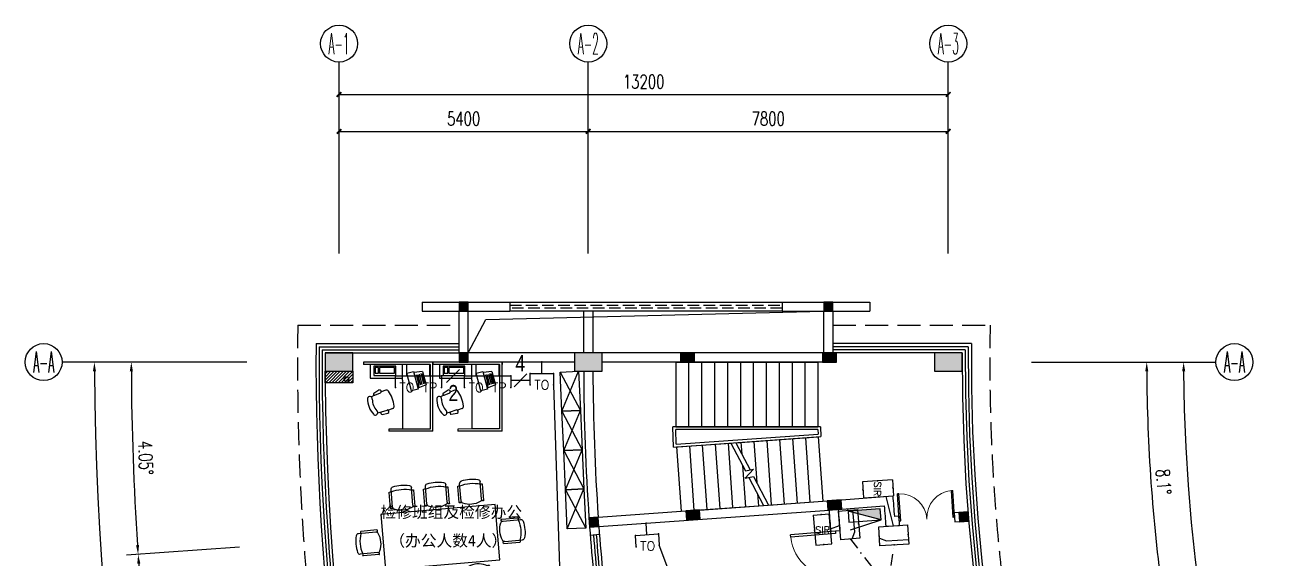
# Model space of a CAD drawing. Extents: x 13680 to 1640314, y -473492 to 65390.
# Drawn here: x 1410325 to 1437617, y -302768 to -291205 of the extents above; entities that cross this region are included whole.
import ezdxf
from ezdxf.enums import TextEntityAlignment as Align

# ---------------------------------------------------------------- set-up
doc = ezdxf.new("R2010")
doc.units = 0
doc.header["$LTSCALE"] = 1000
doc.header["$MEASUREMENT"] = 0
doc.linetypes.add('DASH', pattern=[0.35, 0.25, -0.1])
doc.linetypes.add('DASHDOT', pattern=[1, 0.5, -0.25, 0, -0.25])
for name, color, linetype in [('AXIS', 1, 'Continuous'), ('AXIS_TEXT', 7, 'Continuous'), ('COLUMN', 255, 'Continuous'), ('DIM-照明', 3, 'Continuous'), ('door', 2, 'Continuous'), ('EQUIP-通讯', 6, 'Continuous'), ('HATCH', 8, 'Continuous'), ('PUB_HATCH', 8, 'Continuous'), ('S-提资20140812', 6, 'Continuous'), ('S-消防器材提资', 2, 'Continuous'), ('STAIR', 2, 'Continuous'), ('STAIR-H', 2, 'Continuous'), ('TEL_TEXT', 7, 'Continuous'), ('VPIPE-雨水', 4, 'DASH'), ('WALL', 255, 'Continuous'), ('WINDOW', 2, 'Continuous'), ('WIRE-照明', 120, 'Continuous'), ('室外建筑', 8, 'Continuous'), ('装修家具', 8, 'Continuous')]:
    doc.layers.add(name, color=color, linetype=linetype)
doc.styles.add('_TCH_AXIS', font='COMPLEX', dxfattribs={"bigfont": 'GBCBIG'})
doc.styles.add('_TCH_DIM_T3', font='SIMPLEX', dxfattribs={"width": 0.705882, "bigfont": 'GBCBIG'})
doc.styles.add('_TEL_DIM', font='SIMPLEX', dxfattribs={"width": 0.8, "height": 3.5, "bigfont": 'HZTXT'})
doc.styles.add('IN-C', font='')
doc.styles.get("Standard").update_dxf_attribs({"font": 'haiwenrs.shx', "bigfont": 'hztxt.shx'})
doc.styles.get('IN-C').set_extended_font_data('SimSun')
doc.dimstyles.new('_TCH_ARCH&&100', dxfattribs={"dimtxt": 297.5, "dimasz": 100, "dimexe": 250, "dimexo": 300, "dimgap": 126.25, "dimtad": 1, "dimdec": 0, "dimzin": 0, "dimdsep": 46, "dimtxsty": '_TCH_DIM_T3', "dimblk": 'ARCHTICK', "dimcen": 0.09, "dimclrt": 7, "dimazin": 2, "dimtfac": 1, "dimtdec": 0, "dimtix": 1, "dimtmove": 2, "dimatfit": 3, "dimfxl": 1, "dimtolj": 1, "dimtzin": 0, "dimarcsym": 0})
doc.dimstyles.new('_TCH_ARROW&&100', dxfattribs={"dimtxt": 297.5, "dimasz": 200, "dimexe": 250, "dimexo": 300, "dimgap": 126.25, "dimtad": 1, "dimdec": 0, "dimzin": 0, "dimdsep": 46, "dimtxsty": '_TCH_DIM_T3', "dimcen": 0.09, "dimclrt": 7, "dimazin": 2, "dimtfac": 1, "dimtdec": 0, "dimtix": 1, "dimtmove": 2, "dimatfit": 3, "dimfxl": 1, "dimtolj": 1, "dimtzin": 0, "dimarcsym": 0})

# ---------------------------------------------------------------- blocks, each defined once
blk = doc.blocks.new('A$C44F7551D')
at = {"layer": '装修家具', "color": 8}
for p, q in [((0, 400), (850, 0)), ((850, 400), (0, 0))]:
    blk.add_line(p, q, dxfattribs=at)
blk.add_lwpolyline([(0, 400), (0, 0), (850, 0), (850, 400)], close=True, dxfattribs=at)
blk = doc.blocks.new('A$C3ECB1412')
at = {"layer": '装修家具', "color": 8}
for p, q in [((0, 1500), (0, 0)), ((0, 1500), (0, 0)), ((1500, 1500), (0, 1500)), ((0, 1500), (50, 1500)), ((50, 1444), (50, 844)), ((50, 1444), (1450, 1444)), ((1450, 1444), (1450, 844)), ((1500, 1500), (1500, 544)), ((201, 1278), (496, 1355)), ((201, 1278), (227, 1087)), ((205, 1083), (588, 1184)), ((244, 1263), (466, 1322)), ((250, 1237), (473, 1295)), ((259, 1205), (482, 1263)), ((268, 1171), (491, 1229)), ((276, 1140), (499, 1199)), ((496, 1355), (567, 1176)), ((588, 1184), (626, 1037)), ((50, 844), (50, 0)), ((50, 844), (50, 0)), ((390, 844), (50, 844)), ((243, 937), (205, 1083)), ((626, 1037), (243, 937)), ((350, 144), (350, 844)), ((390, 844), (1450, 844)), ((1450, 844), (1450, 544)), ((90, 695), (90, 223)), ((289, 695), (90, 695)), ((115, 670), (115, 347)), ((239, 670), (115, 670)), ((239, 347), (239, 670)), ((289, 223), (289, 695)), ((1008, 635), (1043, 536)), ((115, 347), (239, 347)), ((239, 323), (115, 323)), ((115, 323), (115, 248)), ((239, 248), (239, 323)), ((671, 223), (604, 333)), ((605, 480), (646, 383)), ((719, 246), (669, 365)), ((1081, 386), (1038, 507)), ((1088, 377), (1108, 304)), ((1132, 400), (1108, 527)), ((1450, 544), (1500, 544)), ((0, 0), (50, 0)), ((50, 144), (350, 144)), ((90, 223), (289, 223)), ((115, 248), (239, 248)), ((719, 236), (753, 168))]:
    blk.add_line(p, q, dxfattribs=at)
for centre, radius, start, end in [((1036, -39), 708, 96.8246, 125.3087), ((950, 594), 70.3, 35.575, 88.634), ((1074, 512), 36.8, 24.5799, 187.0599), ((639, 344), 36.8, 35.0735, 197.5535), ((675, 488), 70.3, 133.4994, 186.5584), ((797, 582), 394, 270.7801, 311.3533), ((1098, 254), 51.9, 322.3317, 140.7492), ((1104, 401), 27.9, 213.3494, 358.8432), ((691, 242), 27.9, 223.2902, 8.784), ((795, 137), 51.9, 81.3842, 259.8017), ((800, 575), 489, 268.3277, 313.8056)]:
    blk.add_arc(centre, radius, start, end, dxfattribs=at)
blk = doc.blocks.new('A$C03587EE0')
at = {"layer": '装修家具', "color": 8}
for p, q in [((452, 493), (71, 487)), ((478, 538), (131, 533)), ((458, 49), (78, 44)), ((486, 5), (138, 0))]:
    blk.add_line(p, q, dxfattribs=at)
for centre, radius, start, end in [((750, 275), 750, 166.8568, 194.7308), ((72, 433), 54, 90.7938, 166.8568), ((750, 275), 660, 161.17, 200.4176), ((178, 511), 57.9, 164.7793, 203.647), ((131, 524), 9, 90.7938, 164.7793), ((452, 439), 54, 24.9428, 90.7938), ((478, 529), 9, 16.8083, 90.7938), ((432, 515), 57.9, 328.4736, 16.8083), ((81, 266), 464, 336.6448, 24.9428), ((77, 98), 54, 194.7308, 270.7938), ((185, 23), 57.9, 157.9406, 196.8083), ((138, 9), 9, 196.8083, 270.7938), ((457, 103), 54, 270.7938, 336.6448), ((485, 14), 9, 270.7938, 344.7793), ((438, 27), 57.9, 344.7793, 33.114)]:
    blk.add_arc(centre, radius, start, end, dxfattribs=at)
blk = doc.blocks.new('A$C40867F42')
at = {"layer": '装修家具', "color": 8}
blk.add_lwpolyline([(-40032, -14249), (-38832, -14249), (-38832, -11763), (-40032, -11763)], close=True, dxfattribs=at)
at = {"layer": '装修家具', "color": 8, "xscale": -1}
for p, rotation in [((-39173, -11164), 90.793803449409), ((-40630, -12003), 180.7938034227225), ((-40630, -12749), 180.7938034227225), ((-40630, -13495), 180.7938034227225)]:
    blk.add_blockref('A$C03587EE0', p, dxfattribs=dict(at, rotation=rotation))
at = {"layer": '装修家具', "color": 8}
for p, rotation in [((-38234, -12003), 179.2061965576802), ((-38233, -12749), 179.2061965576802), ((-38233, -13495), 179.2061965576802), ((-39173, -14847), 89.20619653099655)]:
    blk.add_blockref('A$C03587EE0', p, dxfattribs=dict(at, rotation=rotation))
blk = doc.blocks.new('xfx-gz')
at = {"layer": 'S-消防器材提资'}
blk.add_hatch(color=8, dxfattribs=at).paths.add_polyline_path([(0, 240), (0, 0), (700, 0)])
at = {"layer": 'S-消防器材提资', "color": 8}
for p, q in [((678, 408), (0, 240)), ((0, 240), (700, 0))]:
    blk.add_line(p, q, dxfattribs=at)
blk.add_lwpolyline([(700, 0), (700, 240), (0, 240), (0, 0)], close=True, dxfattribs=at)
blk = doc.blocks.new('yg')
at = {"layer": 'VPIPE-雨水', "linetype": 'Continuous'}
blk.add_circle((387075, 298849), 50, dxfattribs=at)
blk = doc.blocks.new('$DorLib2D$00000001')
for p, q in [((0.45, 0.975), (0.5, 0.975)), ((0.45, 0), (0.45, 0.975)), ((0.5, 0), (0.5, 0.975)), ((0.5, 0), (0.45, 0))]:
    blk.add_line(p, q)
at = {"lineweight": 13}
blk.add_arc((0.475, 0), 0.975, 91.4693, 180, dxfattribs=at)
blk = doc.blocks.new('_ArchTick')
at = {"color": 0, "linetype": 'ByBlock', "const_width": 0.4}
blk.add_lwpolyline([(-0.5, -0.5), (0.5, 0.5)], dxfattribs=at)
blk = doc.blocks.new('*D65')
at = {"layer": 'AXIS', "color": 0, "lineweight": -2, "transparency": 16777216}
for p, q in [((1417125, -295148), (1417125, -293255)), ((1422525, -295148), (1422525, -293255)), ((1417125, -293505), (1422525, -293505))]:
    blk.add_line(p, q, dxfattribs=at)
at = {"layer": 'Defpoints', "color": 0, "transparency": 16777216}
for p in [(1422525, -293505), (1417125, -295448), (1422525, -295448)]:
    blk.add_point(p, dxfattribs=at)
at = {"layer": 'AXIS', "color": 0, "lineweight": -2, "transparency": 16777216, "xscale": 100, "yscale": 100, "zscale": 100, "rotation": 180}
blk.add_blockref('_ArchTick', (1417125, -293505), dxfattribs=at)
at = {"layer": 'AXIS', "color": 0, "lineweight": -2, "transparency": 16777216, "xscale": 100, "yscale": 100, "zscale": 100}
blk.add_blockref('_ArchTick', (1422525, -293505), dxfattribs=at)
at = {"layer": 'AXIS', "color": 7, "transparency": 16777216, "insert": (1419825, -293230), "char_height": 297.5, "attachment_point": 5, "style": '_TCH_DIM_T3'}
blk.add_mtext('\\A1;5400', dxfattribs=at)
blk = doc.blocks.new('*D66')
at = {"layer": 'AXIS', "color": 0, "lineweight": -2, "transparency": 16777216}
for p, q in [((1422525, -295148), (1422525, -293255)), ((1430325, -295148), (1430325, -293255)), ((1422525, -293505), (1430325, -293505))]:
    blk.add_line(p, q, dxfattribs=at)
at = {"layer": 'Defpoints', "color": 0, "transparency": 16777216}
for p in [(1430325, -293505), (1422525, -295448), (1430325, -295448)]:
    blk.add_point(p, dxfattribs=at)
at = {"layer": 'AXIS', "color": 0, "lineweight": -2, "transparency": 16777216, "xscale": 100, "yscale": 100, "zscale": 100, "rotation": 180}
blk.add_blockref('_ArchTick', (1422525, -293505), dxfattribs=at)
at = {"layer": 'AXIS', "color": 0, "lineweight": -2, "transparency": 16777216, "xscale": 100, "yscale": 100, "zscale": 100}
blk.add_blockref('_ArchTick', (1430325, -293505), dxfattribs=at)
at = {"layer": 'AXIS', "color": 7, "transparency": 16777216, "insert": (1426425, -293230), "char_height": 297.5, "attachment_point": 5, "style": '_TCH_DIM_T3'}
blk.add_mtext('\\A1;7800', dxfattribs=at)
blk = doc.blocks.new('*D67')
at = {"layer": 'AXIS', "color": 0, "lineweight": -2, "transparency": 16777216}
for p, q in [((1417125, -295344), (1417125, -292455)), ((1430325, -295344), (1430325, -292455)), ((1417125, -292705), (1430325, -292705))]:
    blk.add_line(p, q, dxfattribs=at)
at = {"layer": 'Defpoints', "color": 0, "transparency": 16777216}
for p in [(1430325, -292705), (1417125, -295644), (1430325, -295644)]:
    blk.add_point(p, dxfattribs=at)
at = {"layer": 'AXIS', "color": 0, "lineweight": -2, "transparency": 16777216, "xscale": 100, "yscale": 100, "zscale": 100, "rotation": 180}
blk.add_blockref('_ArchTick', (1417125, -292705), dxfattribs=at)
at = {"layer": 'AXIS', "color": 0, "lineweight": -2, "transparency": 16777216, "xscale": 100, "yscale": 100, "zscale": 100}
blk.add_blockref('_ArchTick', (1430325, -292705), dxfattribs=at)
at = {"layer": 'AXIS', "color": 7, "transparency": 16777216, "insert": (1423725, -292430), "char_height": 297.5, "attachment_point": 5, "style": '_TCH_DIM_T3'}
blk.add_mtext('\\A1;13200', dxfattribs=at)
blk = doc.blocks.new('$DorLib2D$00000002')
for p, q in [((-0.5, 0), (-0.5, 0.4875)), ((-0.475, 0.4875), (-0.5, 0.4875)), ((-0.475, 0), (-0.475, 0.4875)), ((0.475, 0), (0.475, 0.4875)), ((0.475, 0.4875), (0.5, 0.4875)), ((0.5, 0), (0.5, 0.4875)), ((-0.5, 0), (-0.475, 0)), ((0.5, 0), (0.475, 0))]:
    blk.add_line(p, q)
at = {"lineweight": 13}
for centre, start, end in [((-0.4875, 0), 0, 88.53072), ((0.4875, 0), 91.46928, 180)]:
    blk.add_arc(centre, 0.4875, start, end, dxfattribs=at)
blk = doc.blocks.new('_FZH')
blk.add_lwpolyline([(-0.5, -0.5), (0.5, -0.5), (0.5, 0.5), (-0.5, 0.5)], close=True)
at = {"layer": 'PUB_HATCH'}
blk.add_solid([(-0.5, -0.5), (0.5, -0.5), (-0.5, 0.5), (0.5, 0.5)], dxfattribs=at)
blk = doc.blocks.new('*D194')
at = {"layer": 'AXIS', "color": 0, "lineweight": -2, "transparency": 16777216}
for p, q in [((1414825, -298505), (1412375, -298505)), ((1414967, -302516), (1412523, -302689))]:
    blk.add_line(p, q, dxfattribs=at)
blk.add_arc((1471625, -298505), 59000, 180.19425, 183.85578, dxfattribs=at)
at = {"layer": 'AXIS', "color": 0, "transparency": 16777216}
for points in [[(1412592, -298705), (1412659, -298705), (1412625, -298505)], [(1412792, -302470), (1412726, -302475), (1412773, -302672)]]:
    blk.add_solid(points, dxfattribs=at)
at = {"layer": 'Defpoints', "color": 0, "transparency": 16777216}
for p in [(1415125, -298505), (1471625, -298505), (1412642, -299895), (1415266, -302495)]:
    blk.add_point(p, dxfattribs=at)
at = {"layer": 'AXIS', "color": 7, "transparency": 16777216, "insert": (1412937, -300580), "char_height": 297.5, "attachment_point": 5, "rotation": 272.025, "style": '_TCH_DIM_T3'}
blk.add_mtext('\\A1;4.05°', dxfattribs=at)
blk = doc.blocks.new('*D195')
at = {"layer": 'AXIS', "color": 0, "lineweight": -2, "transparency": 16777216}
for p, q in [((1414967, -302516), (1412523, -302689)), ((1415392, -306508), (1412966, -306853))]:
    blk.add_line(p, q, dxfattribs=at)
blk.add_arc((1471625, -298505), 59000, 184.24423, 187.90568, dxfattribs=at)
at = {"layer": 'AXIS', "color": 0, "transparency": 16777216}
for points in [[(1412754, -302874), (1412820, -302869), (1412773, -302672)], [(1413219, -306615), (1413153, -306624), (1413214, -306818)]]:
    blk.add_solid(points, dxfattribs=at)
at = {"layer": 'Defpoints', "color": 0, "transparency": 16777216}
for p in [(1471625, -298505), (1415266, -302495), (1412887, -304057), (1415689, -306466)]:
    blk.add_point(p, dxfattribs=at)
at = {"layer": 'AXIS', "color": 7, "transparency": 16777216, "insert": (1413230, -304720), "char_height": 297.5, "attachment_point": 5, "rotation": 276.075, "style": '_TCH_DIM_T3'}
blk.add_mtext('\\A1;4.05°', dxfattribs=at)
blk = doc.blocks.new('*D196')
at = {"layer": 'AXIS', "color": 0, "lineweight": -2, "transparency": 16777216}
for p, q in [((1415392, -306508), (1412966, -306853)), ((1416098, -310460), (1413703, -310976))]:
    blk.add_line(p, q, dxfattribs=at)
blk.add_arc((1471625, -298505), 59000, 188.29413, 191.95608, dxfattribs=at)
at = {"layer": 'AXIS', "color": 0, "transparency": 16777216}
for points in [[(1413209, -307021), (1413275, -307011), (1413214, -306818)], [(1413938, -310720), (1413873, -310734), (1413947, -310923)]]:
    blk.add_solid(points, dxfattribs=at)
at = {"layer": 'Defpoints', "color": 0, "transparency": 16777216}
for p in [(1471625, -298505), (1415689, -306466), (1413426, -308192), (1416391, -310397)]:
    blk.add_point(p, dxfattribs=at)
at = {"layer": 'AXIS', "color": 7, "transparency": 16777216, "insert": (1413815, -308829), "char_height": 297.5, "attachment_point": 5, "rotation": 280.1251, "style": '_TCH_DIM_T3'}
blk.add_mtext('\\A1;4.05°', dxfattribs=at)
blk = doc.blocks.new('*D197')
at = {"layer": 'AXIS', "color": 0, "lineweight": -2, "transparency": 16777216}
for p, q in [((1416098, -310460), (1413703, -310976)), ((1417081, -314351), (1414728, -315035))]:
    blk.add_line(p, q, dxfattribs=at)
blk.add_arc((1471625, -298505), 59000, 192.34452, 196.00578, dxfattribs=at)
at = {"layer": 'AXIS', "color": 0, "transparency": 16777216}
for points in [[(1413957, -311125), (1414022, -311111), (1413947, -310923)], [(1414945, -314764), (1414880, -314782), (1414968, -314965)]]:
    blk.add_solid(points, dxfattribs=at)
at = {"layer": 'Defpoints', "color": 0, "transparency": 16777216}
for p in [(1471625, -298505), (1416391, -310397), (1414256, -312278), (1417369, -314268)]:
    blk.add_point(p, dxfattribs=at)
at = {"layer": 'AXIS', "color": 7, "transparency": 16777216, "insert": (1414688, -312886), "char_height": 297.5, "attachment_point": 5, "rotation": 284.1752, "style": '_TCH_DIM_T3'}
blk.add_mtext('\\A1;4.05°', dxfattribs=at)
blk = doc.blocks.new('*D198')
at = {"layer": 'AXIS', "color": 0, "lineweight": -2, "transparency": 16777216}
for p, q in [((1417081, -314351), (1414728, -315035)), ((1419858, -321879), (1417625, -322887))]:
    blk.add_line(p, q, dxfattribs=at)
blk.add_arc((1471625, -298505), 59000, 196.39422, 204.10568, dxfattribs=at)
at = {"layer": 'AXIS', "color": 0, "transparency": 16777216}
for points in [[(1414992, -315167), (1415056, -315148), (1414968, -314965)], [(1417801, -322588), (1417740, -322615), (1417852, -322784)]]:
    blk.add_solid(points, dxfattribs=at)
at = {"layer": 'Defpoints', "color": 0, "transparency": 16777216}
for p in [(1471625, -298505), (1417369, -314268), (1415806, -317616), (1420131, -321755)]:
    blk.add_point(p, dxfattribs=at)
at = {"layer": 'AXIS', "color": 7, "transparency": 16777216, "insert": (1416530, -318830), "char_height": 297.5, "attachment_point": 5, "rotation": 290.25, "style": '_TCH_DIM_T3'}
blk.add_mtext('\\A1;8.1°', dxfattribs=at)
blk = doc.blocks.new('*D199')
at = {"layer": 'AXIS', "color": 0, "lineweight": -2, "transparency": 16777216}
for p, q in [((1419858, -321879), (1417625, -322887)), ((1423667, -328940), (1421599, -330252))]:
    blk.add_line(p, q, dxfattribs=at)
blk.add_arc((1471625, -298505), 59000, 204.49413, 212.20578, dxfattribs=at)
at = {"layer": 'AXIS', "color": 0, "transparency": 16777216}
for points in [[(1417905, -322980), (1417965, -322952), (1417852, -322784)], [(1421731, -329932), (1421675, -329967), (1421810, -330119)]]:
    blk.add_solid(points, dxfattribs=at)
at = {"layer": 'Defpoints', "color": 0, "transparency": 16777216}
for p in [(1471625, -298505), (1420131, -321755), (1419056, -325290), (1423921, -328779)]:
    blk.add_point(p, dxfattribs=at)
at = {"layer": 'AXIS', "color": 7, "transparency": 16777216, "insert": (1419944, -326391), "char_height": 297.5, "attachment_point": 5, "rotation": 298.35, "style": '_TCH_DIM_T3'}
blk.add_mtext('\\A1;8.1°', dxfattribs=at)
blk = doc.blocks.new('*D200')
at = {"layer": 'AXIS', "color": 0, "lineweight": -2, "transparency": 16777216}
for p, q in [((1423667, -328940), (1421599, -330252)), ((1425937, -332251), (1423966, -333706))]:
    blk.add_line(p, q, dxfattribs=at)
blk.add_arc((1471625, -298505), 59000, 212.59422, 216.25576, dxfattribs=at)
at = {"layer": 'AXIS', "color": 0, "transparency": 16777216}
for points in [[(1421889, -330305), (1421946, -330269), (1421810, -330119)], [(1424075, -333377), (1424022, -333417), (1424167, -333558)]]:
    blk.add_solid(points, dxfattribs=at)
at = {"layer": 'Defpoints', "color": 0, "transparency": 16777216}
for p in [(1471625, -298505), (1423921, -328779), (1422569, -331283), (1426178, -332073)]:
    blk.add_point(p, dxfattribs=at)
at = {"layer": 'AXIS', "color": 7, "transparency": 16777216, "insert": (1423185, -331704), "char_height": 297.5, "attachment_point": 5, "rotation": 304.425, "style": '_TCH_DIM_T3'}
blk.add_mtext('\\A1;4.05°', dxfattribs=at)
blk = doc.blocks.new('*D201')
at = {"layer": 'AXIS', "color": 0, "lineweight": -2, "transparency": 16777216}
for p, q in [((1425937, -332251), (1423966, -333706)), ((1428435, -335394), (1426572, -336985))]:
    blk.add_line(p, q, dxfattribs=at)
blk.add_arc((1471625, -298505), 59000, 216.6442, 220.30638, dxfattribs=at)
at = {"layer": 'AXIS', "color": 0, "transparency": 16777216}
for points in [[(1424259, -333738), (1424313, -333699), (1424167, -333558)], [(1426658, -336649), (1426607, -336692), (1426762, -336823)]]:
    blk.add_solid(points, dxfattribs=at)
at = {"layer": 'Defpoints', "color": 0, "transparency": 16777216}
for p in [(1471625, -298505), (1426178, -332073), (1425006, -334666), (1428663, -335199)]:
    blk.add_point(p, dxfattribs=at)
at = {"layer": 'AXIS', "color": 7, "transparency": 16777216, "insert": (1425651, -335042), "char_height": 297.5, "attachment_point": 5, "rotation": 308.4753, "style": '_TCH_DIM_T3'}
blk.add_mtext('\\A1;4.05°', dxfattribs=at)
blk = doc.blocks.new('*D202')
at = {"layer": 'AXIS', "color": 0, "lineweight": -2, "transparency": 16777216}
for p, q in [((1428435, -335394), (1426572, -336985)), ((1431147, -338352), (1429401, -340071))]:
    blk.add_line(p, q, dxfattribs=at)
blk.add_arc((1471625, -298505), 59000, 220.69483, 224.35579, dxfattribs=at)
at = {"layer": 'AXIS', "color": 0, "transparency": 16777216}
for points in [[(1426867, -336996), (1426917, -336953), (1426762, -336823)], [(1429463, -339729), (1429416, -339776), (1429580, -339895)]]:
    blk.add_solid(points, dxfattribs=at)
at = {"layer": 'Defpoints', "color": 0, "transparency": 16777216}
for p in [(1471625, -298505), (1428663, -335199), (1427677, -337869), (1431361, -338141)]:
    blk.add_point(p, dxfattribs=at)
at = {"layer": 'AXIS', "color": 7, "transparency": 16777216, "insert": (1428346, -338198), "char_height": 297.5, "attachment_point": 5, "rotation": 312.5253, "style": '_TCH_DIM_T3'}
blk.add_mtext('\\A1;4.05°', dxfattribs=at)
blk = doc.blocks.new('*D203')
at = {"layer": 'AXIS', "color": 0, "lineweight": -2, "transparency": 16777216}
for p, q in [((1431147, -338352), (1429401, -340071)), ((1434063, -341111), (1432443, -342949))]:
    blk.add_line(p, q, dxfattribs=at)
blk.add_arc((1471625, -298505), 59000, 224.74423, 228.40578, dxfattribs=at)
at = {"layer": 'AXIS', "color": 0, "transparency": 16777216}
for points in [[(1429696, -340061), (1429744, -340014), (1429580, -339895)], [(1432480, -342604), (1432436, -342654), (1432608, -342761)]]:
    blk.add_solid(points, dxfattribs=at)
at = {"layer": 'Defpoints', "color": 0, "transparency": 16777216}
for p in [(1471625, -298505), (1431361, -338141), (1430566, -340874), (1434261, -340886)]:
    blk.add_point(p, dxfattribs=at)
at = {"layer": 'AXIS', "color": 7, "transparency": 16777216, "insert": (1431257, -341155), "char_height": 297.5, "attachment_point": 5, "rotation": 316.575, "style": '_TCH_DIM_T3'}
blk.add_mtext('\\A1;4.05°', dxfattribs=at)
blk = doc.blocks.new('*D204')
at = {"layer": 'AXIS', "color": 0, "lineweight": -2, "transparency": 16777216}
for p, q in [((1434063, -341111), (1432443, -342949)), ((1440441, -345979), (1439096, -348026))]:
    blk.add_line(p, q, dxfattribs=at)
blk.add_arc((1471625, -298505), 59000, 228.79422, 236.50578, dxfattribs=at)
at = {"layer": 'AXIS', "color": 0, "transparency": 16777216}
for points in [[(1432736, -342918), (1432780, -342868), (1432608, -342761)], [(1439084, -347679), (1439048, -347735), (1439233, -347817)]]:
    blk.add_solid(points, dxfattribs=at)
at = {"layer": 'Defpoints', "color": 0, "transparency": 16777216}
for p in [(1471625, -298505), (1434261, -340886), (1434736, -344550), (1440606, -345728)]:
    blk.add_point(p, dxfattribs=at)
at = {"layer": 'AXIS', "color": 7, "transparency": 16777216, "insert": (1435998, -345188), "char_height": 297.5, "attachment_point": 5, "rotation": 322.65, "style": '_TCH_DIM_T3'}
blk.add_mtext('\\A1;8.1°', dxfattribs=at)
blk = doc.blocks.new('*D209')
at = {"layer": 'AXIS', "color": 0, "lineweight": -2, "transparency": 16777216}
for p, q in [((1414825, -298505), (1411575, -298505)), ((1462740, -354605), (1462231, -357815))]:
    blk.add_line(p, q, dxfattribs=at)
blk.add_arc((1471625, -298505), 59800, 180.19165, 260.80826, dxfattribs=at)
at = {"layer": 'AXIS', "color": 0, "transparency": 16777216}
for points in [[(1411792, -298705), (1411859, -298705), (1411825, -298505)], [(1462078, -357504), (1462068, -357570), (1462270, -357569)]]:
    blk.add_solid(points, dxfattribs=at)
at = {"layer": 'Defpoints', "color": 0, "transparency": 16777216}
for p in [(1415125, -298505), (1471625, -298505), (1418343, -325653), (1462787, -354309)]:
    blk.add_point(p, dxfattribs=at)
at = {"layer": 'AXIS', "color": 7, "transparency": 16777216, "insert": (1426362, -337163), "char_height": 297.5, "attachment_point": 5, "rotation": 310.5, "style": '_TCH_DIM_T3'}
blk.add_mtext('\\A1;81°', dxfattribs=at)
blk = doc.blocks.new('*D210')
at = {"layer": 'AXIS', "color": 0, "lineweight": -2, "transparency": 16777216}
for p, q in [((1432425, -298505), (1434875, -298505)), ((1432816, -304028), (1435242, -303683))]:
    blk.add_line(p, q, dxfattribs=at)
blk.add_arc((1471625, -298505), 37000, 180.3097, 187.7902, dxfattribs=at)
at = {"layer": 'AXIS', "color": 0, "transparency": 16777216}
for points in [[(1434593, -298705), (1434659, -298705), (1434625, -298505)], [(1435000, -303515), (1434934, -303525), (1434994, -303718)]]:
    blk.add_solid(points, dxfattribs=at)
at = {"layer": 'Defpoints', "color": 0, "transparency": 16777216}
for p in [(1432125, -298505), (1471625, -298505), (1434666, -300248), (1432519, -304070)]:
    blk.add_point(p, dxfattribs=at)
at = {"layer": 'AXIS', "color": 7, "transparency": 16777216, "insert": (1434992, -301099), "char_height": 297.5, "attachment_point": 5, "rotation": 274.05, "style": '_TCH_DIM_T3'}
blk.add_mtext('\\A1;8.1°', dxfattribs=at)
blk = doc.blocks.new('*D211')
at = {"layer": 'AXIS', "color": 0, "lineweight": -2, "transparency": 16777216}
for p, q in [((1432816, -304028), (1435242, -303683)), ((1433982, -309441), (1436335, -308758))]:
    blk.add_line(p, q, dxfattribs=at)
blk.add_arc((1471625, -298505), 37000, 188.4096, 195.8903, dxfattribs=at)
at = {"layer": 'AXIS', "color": 0, "transparency": 16777216}
for points in [[(1434990, -303921), (1435056, -303911), (1434994, -303718)], [(1436071, -308626), (1436007, -308644), (1436094, -308827)]]:
    blk.add_solid(points, dxfattribs=at)
at = {"layer": 'Defpoints', "color": 0, "transparency": 16777216}
for p in [(1471625, -298505), (1432519, -304070), (1435281, -305438), (1433694, -309525)]:
    blk.add_point(p, dxfattribs=at)
at = {"layer": 'AXIS', "color": 7, "transparency": 16777216, "insert": (1435723, -306234), "char_height": 297.5, "attachment_point": 5, "rotation": 282.15, "style": '_TCH_DIM_T3'}
blk.add_mtext('\\A1;8.1°', dxfattribs=at)
blk = doc.blocks.new('*D212')
at = {"layer": 'AXIS', "color": 0, "lineweight": -2, "transparency": 16777216}
for p, q in [((1433982, -309441), (1436335, -308758)), ((1435898, -314636), (1438131, -313628))]:
    blk.add_line(p, q, dxfattribs=at)
blk.add_arc((1471625, -298505), 37000, 196.5097, 203.9903, dxfattribs=at)
at = {"layer": 'AXIS', "color": 0, "transparency": 16777216}
for points in [[(1436119, -309029), (1436183, -309010), (1436094, -308827)], [(1437852, -313535), (1437791, -313562), (1437903, -313731)]]:
    blk.add_solid(points, dxfattribs=at)
at = {"layer": 'Defpoints', "color": 0, "transparency": 16777216}
for p in [(1471625, -298505), (1433694, -309525), (1436620, -310490), (1435625, -314760)]:
    blk.add_point(p, dxfattribs=at)
at = {"layer": 'AXIS', "color": 7, "transparency": 16777216, "insert": (1437170, -311216), "char_height": 297.5, "attachment_point": 5, "rotation": 290.25, "style": '_TCH_DIM_T3'}
blk.add_mtext('\\A1;8.1°', dxfattribs=at)
blk = doc.blocks.new('*D213')
at = {"layer": 'AXIS', "color": 0, "lineweight": -2, "transparency": 16777216}
for p, q in [((1435898, -314636), (1438131, -313628)), ((1436982, -316848), (1439147, -315701))]:
    blk.add_line(p, q, dxfattribs=at)
blk.add_arc((1471625, -298505), 37000, 204.6097, 207.5906, dxfattribs=at)
at = {"layer": 'AXIS', "color": 0, "transparency": 16777216}
for points in [[(1437956, -313927), (1438017, -313899), (1437903, -313731)], [(1438862, -315626), (1438803, -315657), (1438926, -315818)]]:
    blk.add_solid(points, dxfattribs=at)
at = {"layer": 'Defpoints', "color": 0, "transparency": 16777216}
for p in [(1471625, -298505), (1438230, -314434), (1435625, -314760), (1436717, -316988)]:
    blk.add_point(p, dxfattribs=at)
at = {"layer": 'AXIS', "color": 7, "transparency": 16777216, "insert": (1438645, -314662), "char_height": 297.5, "attachment_point": 5, "rotation": 296.1001, "style": '_TCH_DIM_T3'}
blk.add_mtext('\\A1;3.6°', dxfattribs=at)
blk = doc.blocks.new('*D214')
at = {"layer": 'AXIS', "color": 0, "lineweight": -2, "transparency": 16777216}
for p, q in [((1436982, -316848), (1439147, -315701)), ((1438528, -319509), (1440596, -318196))]:
    blk.add_line(p, q, dxfattribs=at)
blk.add_arc((1471625, -298505), 37000, 208.21, 212.0903, dxfattribs=at)
at = {"layer": 'AXIS', "color": 0, "transparency": 16777216}
for points in [[(1438991, -316011), (1439050, -315979), (1438926, -315818)], [(1440307, -318143), (1440250, -318179), (1440385, -318330)]]:
    blk.add_solid(points, dxfattribs=at)
at = {"layer": 'Defpoints', "color": 0, "transparency": 16777216}
for p in [(1471625, -298505), (1439390, -316668), (1436717, -316988), (1438274, -319670)]:
    blk.add_point(p, dxfattribs=at)
at = {"layer": 'AXIS', "color": 7, "transparency": 16777216, "insert": (1439869, -316951), "char_height": 297.5, "attachment_point": 5, "rotation": 300.1501, "style": '_TCH_DIM_T3'}
blk.add_mtext('\\A1;4.5°', dxfattribs=at)
blk = doc.blocks.new('*D223')
at = {"layer": 'AXIS', "color": 0, "lineweight": -2, "transparency": 16777216}
for p, q in [((1432425, -298505), (1435675, -298505)), ((1465493, -337222), (1466001, -334012))]:
    blk.add_line(p, q, dxfattribs=at)
blk.add_arc((1471625, -298505), 36200, 180.3166, 260.6833, dxfattribs=at)
at = {"layer": 'AXIS', "color": 0, "transparency": 16777216}
for points in [[(1435393, -298705), (1435459, -298705), (1435425, -298505)], [(1465770, -334194), (1465760, -334260), (1465962, -334259)]]:
    blk.add_solid(points, dxfattribs=at)
at = {"layer": 'Defpoints', "color": 0, "transparency": 16777216}
for p in [(1432125, -298505), (1471625, -298505), (1439371, -314939), (1465446, -337518)]:
    blk.add_point(p, dxfattribs=at)
at = {"layer": 'AXIS', "color": 7, "transparency": 16777216, "insert": (1444308, -321836), "char_height": 297.5, "attachment_point": 5, "rotation": 310.5, "style": '_TCH_DIM_T3'}
blk.add_mtext('\\A1;81°', dxfattribs=at)
blk = doc.blocks.new('$equip$00001847')
for p, q in [((-0.5, 0.499), (-0.5, 0.999)), ((0.5, 0.999), (0.5, 0.499)), ((0.5, 0.499), (-0.5, 0.499)), ((0, 0.5), (0, 0))]:
    blk.add_line(p, q)
for p in [(-0.5, 0.999), (0.5, 0.999), (-0.5, 0.499), (0, 0), (0.5, 0.499)]:
    blk.add_point(p)
at = {"color": 7, "style": '_TEL_DIM'}
blk.add_attdef('$TEXT$', text='', height=0.4, dxfattribs=at).set_placement((0, 0.999), align=Align.MIDDLE_CENTER)
at = {"color": 7, "style": '_TEL_DIM', "flags": 1}
blk.add_attdef('A', text='', height=0.00002, dxfattribs=at).set_placement((0, 0), align=Align.MIDDLE_CENTER)
blk = doc.blocks.new('$TelecSys$00000095')
blk.add_line((0.4, 0.4), (-0.4, -0.4))
at = {"width": 0.8}
blk.add_attdef('N', text='', height=1, dxfattribs=at).set_placement((-0.017, 1.056), align=Align.MIDDLE)
blk = doc.blocks.new('$equip$00001889')
for p, q in [((-0.65, 0.35), (-0.65, -0.35)), ((0.65, 0.35), (-0.65, 0.35)), ((0.65, 0.35), (0.65, -0.35)), ((-0.65, -0.35), (0.65, -0.35))]:
    blk.add_line(p, q)
for p in [(-0.65, 0), (0, 0.35), (0.65, 0), (0, -0.35)]:
    blk.add_point(p)
at = {"color": 7, "style": '_TEL_DIM'}
blk.add_attdef('$TEXT$', text='', height=0.3, dxfattribs=at).set_placement((-0.02, -0.003), align=Align.MIDDLE_CENTER)
at = {"color": 7, "style": '_TEL_DIM', "flags": 1}
blk.add_attdef('A', text='', height=0.00002, dxfattribs=at).set_placement((0, 0), align=Align.MIDDLE_CENTER)
blk = doc.blocks.new('$equip$00001876')
at = {"color": 0, "linetype": 'Continuous'}
blk.add_lwpolyline([(-0.625, 0.415), (0.625, 0.415), (0.625, -0.415), (-0.625, -0.415)], close=True, dxfattribs=at)
blk.add_lwpolyline([(0.625, 0.075), (0.325, 0.215), (-0.625, 0.215)], dxfattribs=at)
for p in [(-0.625, 0), (0, 0.415), (0.625, 0), (0, -0.415)]:
    blk.add_point(p)
at = {"layer": 'TEL_TEXT', "style": '_TEL_DIM', "flags": 1}
blk.add_attdef('A', text='', height=0.00002, dxfattribs=at).set_placement((0, 0), align=Align.MIDDLE_CENTER)

msp = doc.modelspace()

# ---------------------------------------------------------------- hatches: boundary and pattern name
at = {"layer": 'PUB_HATCH'}
for points in [[(1424526.132, -298304.522), (1424526.132, -298504.522), (1424826.132, -298504.522), (1424826.132, -298304.522)], [(1427600.709, -298304.525), (1427600.709, -298504.525), (1427900.709, -298504.525), (1427900.709, -298304.525)], [(1427703.713, -301514.305), (1427717.839, -301713.805), (1428017.09, -301692.617), (1428002.964, -301493.117)], [(1424636.444, -301731.179), (1424650.57, -301930.679), (1424949.82, -301909.491), (1424935.695, -301709.991)]]:
    msp.add_hatch(color=256, dxfattribs=at).paths.add_polyline_path(points)
at = {"layer": 'WALL'}
h = msp.add_hatch(dxfattribs=at)
h.set_pattern_fill('ANSI31', color=0, scale=30)
h.set_pattern_definition([(45, (1298227.88, -357550.95), (-33.67596, 33.67596), [])])
h.paths.add_polyline_path([(1416826.12, -298704.781), (1417425.299, -298704.781), (1417425.299, -298955.033), (1416826.12, -298955.033)])

# ---------------------------------------------------------------- linework, layer by layer
at = {"layer": 'AXIS'}
for p, q in [((1417125.276, -296154.497), (1417125.276, -292004.784)), ((1422525.281, -296154.497), (1422525.281, -292004.784)), ((1430325.281, -296154.497), (1430325.281, -292004.784)), ((1415125.299, -298504.783), (1411125.299, -298504.784)), ((1432125.299, -298504.776), (1436125.299, -298504.774))]:
    msp.add_line(p, q, dxfattribs=at)
for centre in [(1417125.276, -291604.784), (1422525.281, -291604.784), (1430325.281, -291604.784), (1410725.299, -298504.784), (1436525.299, -298504.774)]:
    msp.add_circle(centre, 400, dxfattribs=at)
at = {"layer": 'COLUMN'}
for p, q in [((1422425.31, -297405.031), (1422425.31, -298304.278)), ((1422625.31, -297405.031), (1422625.31, -298304.278))]:
    msp.add_line(p, q, dxfattribs=at)
at = {"layer": 'STAIR'}
for p, q in [((1420304.665, -297581.874), (1427625.303, -297405.031)), ((1419925.299, -298304.788), (1420304.665, -297581.874)), ((1424420.159, -298504.791), (1427500.159, -298504.791)), ((1424700.159, -298504.791), (1424700.159, -299904.791)), ((1424980.159, -298504.791), (1424980.159, -299904.791)), ((1425260.159, -298504.791), (1425260.159, -299904.791)), ((1425540.159, -298504.791), (1425540.159, -299904.791)), ((1425820.159, -298504.791), (1425820.159, -299904.791)), ((1426100.159, -298504.791), (1426100.159, -299904.791)), ((1426380.159, -298504.791), (1426380.159, -299904.791)), ((1426660.159, -298504.791), (1426660.159, -299904.791)), ((1426940.159, -298504.791), (1426940.159, -299904.791)), ((1427220.159, -298504.791), (1427220.159, -299904.791)), ((1426392.127, -300203.695), (1426491.005, -301600.199)), ((1426671.428, -300183.919), (1426770.305, -301580.423)), ((1426950.728, -300164.144), (1427049.606, -301560.648)), ((1427230.029, -300144.368), (1427328.907, -301540.872)), ((1424716.322, -300322.348), (1424815.2, -301718.852)), ((1424995.623, -300302.573), (1425094.501, -301699.077)), ((1425274.924, -300282.797), (1425373.801, -301679.301)), ((1425554.224, -300263.022), (1425653.102, -301659.526)), ((1425611.455, -300258.97), (1425930.239, -300863.609)), ((1425720.434, -300251.253), (1426031.194, -300840.674)), ((1425833.525, -300243.246), (1425851.724, -300500.271)), ((1426112.826, -300223.471), (1426175.969, -301115.27)), ((1425869.26, -300747.951), (1425932.403, -301639.75)), ((1426104.236, -300824.079), (1425923.56, -301023.334)), ((1425923.56, -301023.334), (1426105.683, -300981.958)), ((1425930.239, -300863.609), (1426104.236, -300824.079)), ((1426004.728, -301004.894), (1426324.795, -301611.967)), ((1426105.683, -300981.958), (1426433.774, -301604.251)), ((1426193.505, -301362.95), (1426211.704, -301619.974)), ((1426433.774, -301604.251), (1427608.208, -301521.097)), ((1424535.899, -301738.628), (1426324.795, -301611.967))]:
    msp.add_line(p, q, dxfattribs=at)
at = {"layer": 'STAIR-H'}
for p, q in [((1424420.159, -298504.791), (1424420.159, -299904.791)), ((1427500.159, -298504.791), (1427500.159, -299904.791)), ((1427560.196, -299904.791), (1424359.771, -299904.791)), ((1424375.389, -300346.48), (1424359.771, -299904.791)), ((1424420.159, -299904.791), (1427500.159, -299904.791)), ((1427560.196, -299904.791), (1427567.822, -300120.443)), ((1424375.389, -300346.48), (1427567.822, -300120.443)), ((1427502.28, -299964.791), (1424421.93, -299964.791)), ((1424433.155, -300282.24), (1424421.93, -299964.791)), ((1424433.155, -300282.24), (1427505.813, -300064.684)), ((1425720.434, -300251.253), (1427509.33, -300124.593)), ((1427502.28, -299964.791), (1427505.813, -300064.684)), ((1427509.33, -300124.593), (1427608.208, -301521.097)), ((1424437.021, -300342.124), (1425611.455, -300258.97)), ((1424437.021, -300342.124), (1424535.899, -301738.628))]:
    msp.add_line(p, q, dxfattribs=at)
at = {"layer": 'WALL', "color": 0}
for p, q in [((1418925.787, -297205.031), (1419725.302, -297205.031)), ((1418925.787, -297205.031), (1418925.787, -297405.031)), ((1419925.302, -297205.031), (1420825.302, -297205.031)), ((1420825.302, -297205.031), (1420825.302, -297405.031)), ((1426725.12, -297205.031), (1427626.12, -297205.031)), ((1426725.12, -297205.031), (1426725.12, -297405.031)), ((1427826.12, -297205.031), (1428625.299, -297205.031)), ((1428625.299, -297205.031), (1428625.299, -297405.031)), ((1418925.787, -297405.031), (1419725.299, -297405.031)), ((1419725.299, -298305.038), (1419725.299, -297405.031)), ((1419925.299, -297405.031), (1420825.302, -297405.031)), ((1419925.299, -298304.788), (1419925.299, -297405.031)), ((1426725.12, -297405.031), (1427625.303, -297405.031)), ((1427625.303, -297405.031), (1427625.303, -298304.525)), ((1427825.303, -297405.031), (1427825.303, -298304.525)), ((1427826.12, -297405.031), (1428625.299, -297405.031)), ((1422225.299, -298304.789), (1419925.299, -298304.788)), ((1422225.299, -298504.789), (1419925.302, -298504.788)), ((1422625.31, -298304.278), (1422425.31, -298304.278)), ((1424526.132, -298304.79), (1422825.299, -298304.789)), ((1424676.132, -298504.79), (1422825.299, -298504.789)), ((1424526.132, -298304.522), (1424526.132, -298504.522)), ((1424826.132, -298304.522), (1424526.132, -298304.522)), ((1424526.132, -298504.522), (1424826.132, -298504.522)), ((1427825.303, -298504.791), (1424676.132, -298504.79)), ((1424826.132, -298504.522), (1424826.132, -298304.522)), ((1427600.709, -298304.791), (1424826.132, -298304.79)), ((1427600.709, -298304.525), (1427600.709, -298504.525)), ((1427900.709, -298304.525), (1427600.709, -298304.525)), ((1427600.709, -298504.525), (1427900.709, -298504.525)), ((1427825.303, -298504.525), (1427825.303, -298504.791)), ((1427900.709, -298504.525), (1427900.709, -298304.525)), ((1424935.718, -301710.311), (1427703.715, -301514.327)), ((1428002.964, -301493.117), (1427703.713, -301514.305)), ((1427703.713, -301514.305), (1427717.839, -301713.805)), ((1427829.701, -301505.384), (1429123.762, -301401.53)), ((1428017.09, -301692.617), (1428002.964, -301493.117)), ((1422740.701, -301865.727), (1424636.467, -301731.499)), ((1424935.695, -301709.991), (1424636.444, -301731.179)), ((1424636.444, -301731.179), (1424650.57, -301930.679)), ((1424800.218, -301920.406), (1427742.352, -301712.092)), ((1424949.82, -301909.491), (1424935.695, -301709.991)), ((1427717.839, -301713.805), (1428017.09, -301692.617)), ((1428016.975, -301690.998), (1428938.52, -301617.04)), ((1429258.607, -301845.391), (1429156.974, -301851.91)), ((1429271.41, -302044.981), (1429258.607, -301845.391)), ((1430755.529, -301749.375), (1430456.146, -301768.578)), ((1430456.146, -301768.578), (1430468.949, -301968.168)), ((1430755.543, -301749.595), (1430755.529, -301749.375)), ((1422754.707, -302065.236), (1424800.218, -301920.406)), ((1424650.57, -301930.679), (1424949.82, -301909.491)), ((1428973.579, -302064.084), (1429271.41, -302044.981)), ((1430468.949, -301968.168), (1430571.845, -301961.568)), ((1427978.145, -302160.704), (1427778.843, -302177.397))]:
    msp.add_line(p, q, dxfattribs=at)
msp.add_lwpolyline([(1416826.12, -298704.781), (1417425.299, -298704.781), (1417425.299, -298955.033), (1416826.12, -298955.033)], close=True, dxfattribs=at)
for centre, radius, start, end in [((1471625.299, -298504.76), 49200, 180.2334079, 183.9338384), ((1471625.299, -298504.76), 49000, 180.2338842, 183.9330726), ((1471724.142, -298486.457), 42700, 183.9145522, 184.5205253), ((1471625.299, -298504.76), 44000, 184.1802206, 184.7879943), ((1471625.299, -298504.76), 43800, 184.1807868, 184.7879943), ((1471724.142, -298486.457), 42900, 184.184819, 184.7837127)]:
    msp.add_arc(centre, radius, start, end, dxfattribs=at)
at = {"layer": 'WINDOW'}
for p, q in [((1420825.302, -297205.031), (1426725.12, -297205.031)), ((1426725.12, -297405.031), (1420825.302, -297405.031)), ((1416626.753, -298104.781), (1419725.299, -298104.781)), ((1416693.308, -298171.781), (1419725.299, -298171.781)), ((1416758.949, -298237.781), (1419725.299, -298237.781)), ((1430827.26, -298104.776), (1427823.568, -298104.776)), ((1430759.656, -298171.776), (1427823.568, -298171.776)), ((1430693.17, -298237.776), (1427823.568, -298237.776)), ((1416825.664, -298304.781), (1419725.299, -298304.781)), ((1430625.787, -298304.776), (1427823.568, -298304.776)), ((1422568.253, -302252.587), (1422767.672, -302237.352))]:
    msp.add_line(p, q, dxfattribs=at)
at = {"layer": 'WINDOW', "linetype": 'DASH'}
for p, q in [((1420825.302, -297272.031), (1426725.12, -297272.031)), ((1426725.12, -297338.031), (1420825.302, -297338.031))]:
    msp.add_line(p, q, dxfattribs=at)
at = {"layer": 'WINDOW'}
for radius, start, end in [(55000, 179.5833214, 212.4), (54933, 179.6526966, 212.2956987), (54867, 179.7212014, 212.2955732), (40933, 179.6262886, 261.3726474), (40867, 179.5331502, 261.4657858), (40800, 179.4382911, 261.560645), (54800, 179.7909126, 261.2080234), (41000, 179.7205305, 261.2784055), (49200, 184.1667482, 186.6990988), (49000, 184.1669331, 186.6967221), (49130, 184.3687578, 186.6990988), (49070, 184.3687578, 186.6967221)]:
    msp.add_arc((1471625.299, -298504.76), radius, start, end, dxfattribs=at)
at = {"layer": 'WIRE-照明', "linetype": 'Continuous'}
msp.add_line((1419845.541, -298804.909), (1419345.93, -298804.641), dxfattribs=at)
at = {"layer": 'WIRE-照明'}
for p, q in [((1420845.566, -298898.7), (1421269.372, -298898.586)), ((1421769.399, -298999.016), (1421938.988, -304137.063)), ((1428972.435, -301416.266), (1429129.977, -302054.053)), ((1427774.682, -302116.542), (1427970.26, -302045.632)), ((1424879.703, -304661.373), (1424062.116, -302473.417))]:
    msp.add_line(p, q, dxfattribs=at)
at = {"layer": 'WIRE-照明', "linetype": 'DASHDOT', "ltscale": 0.5}
for p, q in [((1428203.693, -302339.268), (1429018.904, -303407.219)), ((1429018.904, -303407.219), (1429155.656, -302468.258))]:
    msp.add_line(p, q, dxfattribs=at)
at = {"layer": '室外建筑', "linetype": 'DASH', "ltscale": 2}
for p, q in [((1416231.075, -297704.781), (1419725.299, -297704.781)), ((1427825.28, -297704.781), (1431233.22, -297704.781))]:
    msp.add_line(p, q, dxfattribs=at)
for radius, start, end in [(55400, 179.1726169, 261.8263191), (40400, 178.8653855, 262.1335564)]:
    msp.add_arc((1471625.299, -298504.76), radius, start, end, dxfattribs=at)

# ---------------------------------------------------------------- block references
at = {"layer": 'COLUMN', "linetype": 'ByBlock'}
for p, xscale, yscale, zscale, rotation in [((1419825.302, -297305.031), 200.0000000000165, 200.0000000000165, 200.0000000000165, 2.325909531067305e-05), ((1427726.12, -297305.028), 200.0000000000165, 200.0000000000165, 200.0000000000165, 2.325909531067305e-05), ((1419825.302, -298405.038), 200.0000000000165, 200.0000000000165, 200.0000000000165, 2.325910364830631e-05), ((1430664.641, -301856.282), 200.0000000000418, 200.0000000000418, 200.0000000000418, 4.05000226372451), ((1422647.912, -301972.797), 200.0000000000128, 200.0000000000128, 200.0000000000128, 274.0500022637251)]:
    msp.add_blockref('_FZH', p, dxfattribs=dict(at, xscale=xscale, yscale=yscale, zscale=zscale, rotation=rotation))
at = {"layer": 'COLUMN', "xscale": 400.000000000033, "yscale": 600.0000000000582, "zscale": 600.0000000000495}
for p, rotation in [((1417125.71, -298504.781), 270.0000232591287), ((1422525.299, -298504.78), 270.0000232591287), ((1430325.299, -298504.776), 270.0000232590953)]:
    msp.add_blockref('_FZH', p, dxfattribs=dict(at, rotation=rotation))
at = {"layer": 'DIM-照明'}
ref = msp.add_blockref('$TelecSys$00000095', (1421057.469, -298898.643), dxfattribs=dict(at, xscale=350, yscale=350, zscale=350, rotation=0.015380152127794))
ref.add_attrib('N', '4', dxfattribs={"layer": '0', "color": 7, "height": 350, "width": 0.8}).set_placement((1421051.272, -298529.2), align=Align.MIDDLE)
ref = msp.add_blockref('$TelecSys$00000095', (1419595.735, -298804.775), dxfattribs=dict(at, xscale=350, yscale=350, zscale=350, rotation=179.9692157579027))
ref.add_attrib('N', '2', dxfattribs={"layer": '0', "color": 7, "height": 350, "width": 0.8}).set_placement((1419601.634, -299174.222), align=Align.MIDDLE)
at = {"layer": 'door'}
for name, p, xscale, yscale, zscale, rotation in [('$DorLib2D$00000002', (1429863.778, -301906.78), 1199.999999999949, 1199.999999999949, 200, 3.67005596558634), ('$DorLib2D$00000001', (1427920.228, -302667.306), 1000.000000000004, 1000.000000000004, 1000.000000000004, 94.78799432898728)]:
    msp.add_blockref(name, p, dxfattribs=dict(at, xscale=xscale, yscale=yscale, zscale=zscale, rotation=rotation))
at = {"layer": 'EQUIP-通讯'}
ref = msp.add_blockref('$equip$00001847', (1418595.863, -298555.341), dxfattribs=dict(at, xscale=500, yscale=500, zscale=500, rotation=180.0153801521226))
ref.add_attrib('$TEXT$', 'TO', dxfattribs={"layer": '0', "color": 7, "height": 200, "style": '_TEL_DIM'}).set_placement((1418595.997, -299054.842), align=Align.MIDDLE_CENTER)
ref = msp.add_blockref('$equip$00001847', (1419095.863, -298555.207), dxfattribs=dict(at, xscale=500.0000000000001, yscale=500.0000000000001, zscale=500.0000000000001, rotation=180.0153801521226))
ref.add_attrib('$TEXT$', 'TP', dxfattribs={"layer": '0', "color": 7, "height": 200, "style": '_TEL_DIM'}).set_placement((1419095.997, -299054.708), align=Align.MIDDLE_CENTER)
ref = msp.add_blockref('$equip$00001847', (1420095.474, -298555.341), dxfattribs=dict(at, xscale=500.0000000000001, yscale=500.0000000000001, zscale=500.0000000000001, rotation=180.0153801521226))
ref.add_attrib('$TEXT$', 'TO', dxfattribs={"layer": '0', "color": 7, "height": 200, "style": '_TEL_DIM'}).set_placement((1420095.608, -299054.842), align=Align.MIDDLE_CENTER)
ref = msp.add_blockref('$equip$00001847', (1420595.474, -298555.207), dxfattribs=dict(at, xscale=500.0000000000001, yscale=500.0000000000001, zscale=500.0000000000001, rotation=180.0153801521226))
ref.add_attrib('$TEXT$', 'TP', dxfattribs={"layer": '0', "color": 7, "height": 200, "style": '_TEL_DIM'}).set_placement((1420595.608, -299054.708), align=Align.MIDDLE_CENTER)
ref = msp.add_blockref('$equip$00001847', (1421519.265, -298499.583), dxfattribs=dict(at, xscale=500.0000000000001, yscale=500.0000000000001, zscale=500.0000000000001, rotation=180.0153801521226))
ref.add_attrib('$TEXT$', 'TO', dxfattribs={"layer": '0', "color": 7, "height": 200, "style": '_TEL_DIM'}).set_placement((1421519.399, -298999.083), align=Align.MIDDLE_CENTER)
ref = msp.add_blockref('$equip$00001889', (1428800.418, -301251.94), dxfattribs=dict(at, xscale=499.999999999963, yscale=499.999999999963, zscale=499.999999999963, rotation=3.670055965779116))
ref.add_attrib('$TEXT$', 'SIR', dxfattribs={"layer": '0', "color": 7, "height": 150, "rotation": 268.6479246, "style": '_TEL_DIM'}).set_placement((1428790.534, -301254.152), align=Align.MIDDLE_CENTER)
ref = msp.add_blockref('$equip$00001889', (1427600.354, -302131.861), dxfattribs=dict(at, xscale=499.9999999999627, yscale=499.9999999999627, zscale=499.9999999999627, rotation=95.02213137461386))
ref.add_attrib('$TEXT$', 'SIR', dxfattribs={"layer": '0', "color": 7, "height": 150, "style": '_TEL_DIM'}).set_placement((1427602.798, -302141.69), align=Align.MIDDLE_CENTER)
for p, xscale, yscale, zscale, rotation in [((1428177.002, -302027.91), 499.9999999999883, 499.9999999999883, 499.9999999999883, 274.8996120647744), ((1429142.816, -302261.155), 499.9999999999885, 499.9999999999885, 499.9999999999885, 183.5475366559396)]:
    msp.add_blockref('$equip$00001876', p, dxfattribs=dict(at, xscale=xscale, yscale=yscale, zscale=zscale, rotation=rotation))
ref = msp.add_blockref('$equip$00001847', (1423777.462, -301992.821), dxfattribs=dict(at, xscale=500, yscale=500, zscale=500, rotation=184.050002758444))
ref.add_attrib('$TEXT$', 'TO', dxfattribs={"layer": '0', "color": 7, "height": 200, "style": '_TEL_DIM'}).set_placement((1423812.741, -302491.074), align=Align.MIDDLE_CENTER)
at = {"layer": 'HATCH'}
msp.add_blockref('yg', (1030212.537, -597722.933), dxfattribs=at)
at = {"layer": 'S-提资20140812', "rotation": 184.050002824648}
msp.add_blockref('xfx-gz', (1428852.006, -301683.97), dxfattribs=at)
at = {"layer": '装修家具', "color": 8}
for name, p, rotation in [('A$C3ECB1412', (1417657.646, -298505.593), 270.0153801521226), ('A$C3ECB1412', (1419157.646, -298505.191), 270.0153801521226), ('A$C40867F42', (1435708.426, -340447.948), 274.9907504788798)]:
    msp.add_blockref(name, p, dxfattribs=dict(at, rotation=rotation))
at = {"layer": '装修家具', "color": 8, "xscale": -1, "rotation": 92.5882117068436}
for p in [(1422315.972, -298704.78), (1422354.356, -299553.912), (1422392.74, -300403.045), (1422431.124, -301252.178)]:
    msp.add_blockref('A$C44F7551D', p, dxfattribs=at)

# ---------------------------------------------------------------- texts
at = {"color": 9, "style": 'IN-C'}
for s, p in [('检修班组及检修办公', (1418023.277, -301880.671)), ('（办公人数4人）', (1418214.014, -302499.362))]:
    msp.add_text(s, height=250, dxfattribs=at).set_placement(p)
at = {"layer": 'AXIS_TEXT', "style": '_TCH_AXIS'}
for s, width, p, p2 in [('A-1', 0.375, (1416899.001, -291831.058), (1417351.55, -291831.058)), ('A-2', 0.344262, (1422299.006, -291831.058), (1422751.555, -291831.058)), ('A-3', 0.344262, (1430099.006, -291831.058), (1430551.555, -291831.058)), ('A-A', 0.323077, (1410499.025, -298731.059), (1410951.573, -298731.059)), ('A-A', 0.323077, (1436299.025, -298731.048), (1436751.573, -298731.048))]:
    msp.add_text(s, height=452.5483, dxfattribs=dict(at, width=width)).set_placement(p, p2, align=Align.FIT)

# ---------------------------------------------------------------- dimensions: what is measured, and where the dimension line sits
at = {"layer": 'AXIS'}
for p1, p2, distance, picture, middle in [((1417125.276, -295644.08), (1430325.281, -295644.08), 2939.297, '*D67', (1423725.278, -292429.784)), ((1417125.276, -295448.405), (1422525.281, -295448.405), 1943.622, '*D65', (1419825.278, -293229.784)), ((1422525.281, -295448.405), (1430325.281, -295448.405), 1943.622, '*D66', (1426425.281, -293229.784))]:
    dim = msp.add_aligned_dim(p1=p1, p2=p2, distance=distance, dimstyle='_TCH_ARCH&&100', dxfattribs=at)
    dim.commit()
    dim.dimension.update_dxf_attribs({"geometry": picture, "text_midpoint": middle})
for base, p1, p2, picture, middle in [((1418343.098, -325653.37), (1415125.299, -298504.783), (1462786.639, -354309.133), '*D209', (1426362.103, -337163.118)), ((1412641.676, -299894.803), (1415125.299, -298504.783), (1415266.391, -302495.187), '*D194', (1412936.973, -300579.854)), ((1412887.14, -304057.12), (1415266.391, -302495.187), (1415688.949, -306465.589), '*D195', (1413230.081, -304719.592)), ((1413425.979, -308191.823), (1415688.949, -306465.589), (1416390.965, -310396.705), '*D196', (1413814.868, -308828.502)), ((1414255.522, -312278.237), (1416390.965, -310396.705), (1417368.706, -314267.757), '*D197', (1414688.378, -312885.744)), ((1415806.253, -317615.857), (1417368.706, -314267.757), (1420130.976, -321755.238), '*D198', (1416529.996, -318830.439)), ((1419055.885, -325290.143), (1420130.976, -321755.238), (1423920.771, -328778.974), '*D199', (1419943.559, -326390.659)), ((1422568.588, -331283.397), (1423920.771, -328778.974), (1426178.063, -332072.583), '*D200', (1423184.984, -331703.577)), ((1425006.272, -334666.429), (1426178.063, -332072.583), (1428662.751, -335199.03), '*D201', (1425650.875, -335042.11)), ((1427676.831, -337868.857), (1428662.751, -335199.03), (1431361.23, -338141.293), '*D202', (1428346.217, -338197.916)), ((1430566.449, -340874.216), (1431361.23, -338141.293), (1434261.179, -340886.035), '*D203', (1431257.475, -341155.251)), ((1434666.373, -300247.689), (1432125.299, -298504.776), (1432519.356, -304070.295), '*D210', (1434992.007, -301098.514)), ((1439370.856, -314939.203), (1432125.299, -298504.776), (1465446.059, -337518.437), '*D223', (1444307.696, -321836.159)), ((1434735.982, -344550.154), (1434261.179, -340886.035), (1440605.51, -345727.876), '*D204', (1435997.878, -345187.867)), ((1435280.663, -305437.829), (1432519.356, -304070.295), (1433693.698, -309524.908), '*D211', (1435722.935, -306234.306)), ((1436620.141, -310489.704), (1433693.698, -309524.908), (1435624.87, -314759.577), '*D212', (1437170.222, -311215.909)), ((1438229.67, -314433.726), (1435624.87, -314759.577), (1436716.649, -316988.162), '*D213', (1438645.277, -314661.608)), ((1439390.449, -316668.306), (1436716.649, -316988.162), (1438274.346, -319669.918), '*D214', (1439868.744, -316950.541))]:
    dim = msp.add_angular_dim_3p(base=base, center=(1471625.299, -298504.76), p1=p1, p2=p2, dimstyle='_TCH_ARROW&&100', dxfattribs=at)
    dim.commit()
    dim.dimension.update_dxf_attribs({"geometry": picture, "text_midpoint": middle})

doc.saveas('drawing.dxf')
